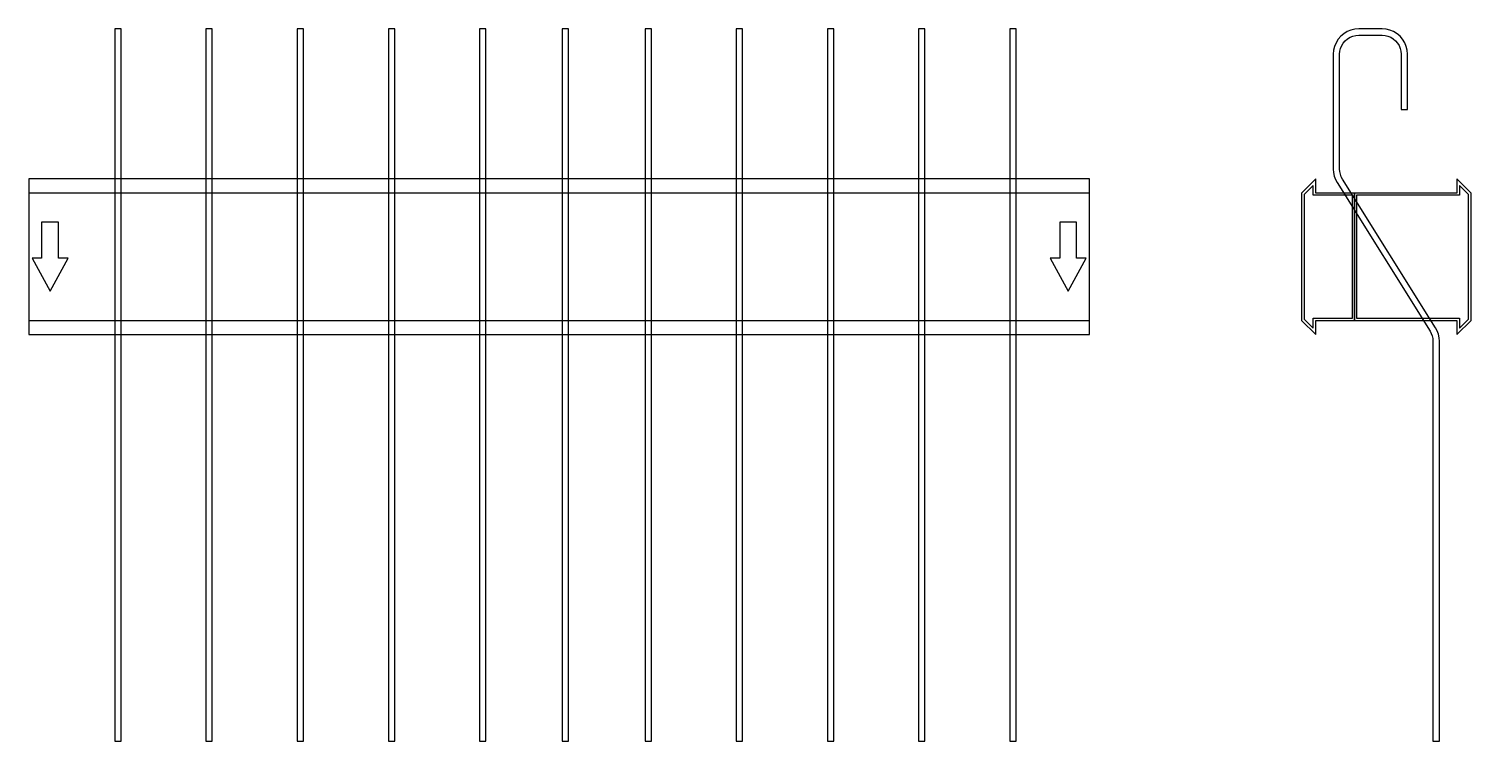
# Model space of a CAD drawing. Extents: x 0 to 1360, y -457 to 215.
import ezdxf

# ---------------------------------------------------------------- set-up
doc = ezdxf.new("R2010")
doc.units = 0
doc.layers.add('Halfen', color=7, linetype='CONTINUOUS')

msp = doc.modelspace()

# ---------------------------------------------------------------- linework, layer by layer
at = {"layer": 'Halfen', "color": 7}
for points in [[(87, -456.927), (87, 214.971), (81, 214.971), (81, -456.927)], [(173, -456.927), (173, 214.971), (167, 214.971), (167, -456.927)], [(259, -456.927), (259, 214.971), (253, 214.971), (253, -456.927)], [(345, -456.927), (345, 214.971), (339, 214.971), (339, -456.927)], [(431, -456.927), (431, 214.971), (425, 214.971), (425, -456.927)], [(509, -456.927), (509, 214.971), (503, 214.971), (503, -456.927)], [(587, -456.927), (587, 214.971), (581, 214.971), (581, -456.927)], [(673, -456.927), (673, 214.971), (667, 214.971), (667, -456.927)], [(759, -456.927), (759, 214.971), (753, 214.971), (753, -456.927)], [(845, -456.927), (845, 214.971), (839, 214.971), (839, -456.927)], [(931, -456.927), (931, 214.971), (925, 214.971), (925, -456.927)], [(1330, -456.927), (1330, -79.715), (1329.766, -76.375), (1329.07, -73.1), (1327.925, -69.953), (1326.353, -66.997), (1238.735, 73.221), (1237.556, 75.438), (1236.697, 77.798), (1236.175, 80.255), (1236, 82.76), (1236, 190.971), (1236.222, 193.787), (1236.881, 196.534), (1237.962, 199.143), (1239.438, 201.551), (1241.272, 203.699), (1243.42, 205.534), (1245.828, 207.009), (1248.438, 208.09), (1251.184, 208.75), (1254, 208.971), (1276, 208.971), (1278.816, 208.75), (1281.562, 208.09), (1284.172, 207.009), (1286.58, 205.534), (1288.728, 203.699), (1290.562, 201.551), (1292.038, 199.143), (1293.119, 196.534), (1293.778, 193.787), (1294, 190.971), (1294, 138.971), (1300, 138.971), (1300, 190.971), (1299.705, 194.726), (1298.825, 198.388), (1297.384, 201.867), (1295.416, 205.078), (1292.971, 207.942), (1290.107, 210.388), (1286.896, 212.355), (1283.416, 213.797), (1279.754, 214.676), (1276, 214.971), (1254, 214.971), (1250.246, 214.676), (1246.584, 213.797), (1243.104, 212.355), (1239.893, 210.388), (1237.029, 207.942), (1234.584, 205.078), (1232.616, 201.867), (1231.175, 198.388), (1230.295, 194.726), (1230, 190.971), (1230, 82.76), (1230.234, 79.419), (1230.93, 76.144), (1232.075, 72.998), (1233.647, 70.042), (1321.265, -70.177), (1322.444, -72.394), (1323.303, -74.754), (1323.825, -77.21), (1324, -79.715), (1324, -456.927)], [(0, -73.5), (1000, -73.5), (1000, 73.5), (0, 73.5)], [(1250, -60), (1250, 60), (1213.5, 60), (1213.5, 73.5), (1200, 60), (1200, -60), (1213.5, -73.5), (1213.5, -60)], [(1360, -60), (1360, 60), (1346.5, 73.5), (1346.5, 60), (1250, 60), (1250, -60), (1346.5, -60), (1346.5, -73.5)], [(0, -60), (1000, -60), (1000, 60), (0, 60)], [(1248, -58), (1248, 58), (1211, 58), (1211, 67.25), (1202.5, 58.75), (1202.5, -58.75), (1211, -67.25), (1211, -58)], [(1357.5, -58.75), (1357.5, 58.75), (1349, 67.25), (1349, 58), (1252, 58), (1252, -58), (1349, -58), (1349, -67.25)], [(20, -32.5), (37, -1.5), (28, -1.5), (28, 32.5), (12, 32.5), (12, -1.5), (3, -1.5)], [(980, -32.5), (997, -1.5), (988, -1.5), (988, 32.5), (972, 32.5), (972, -1.5), (963, -1.5)]]:
    msp.add_lwpolyline(points, close=True, dxfattribs=at)

doc.saveas('drawing.dxf')
